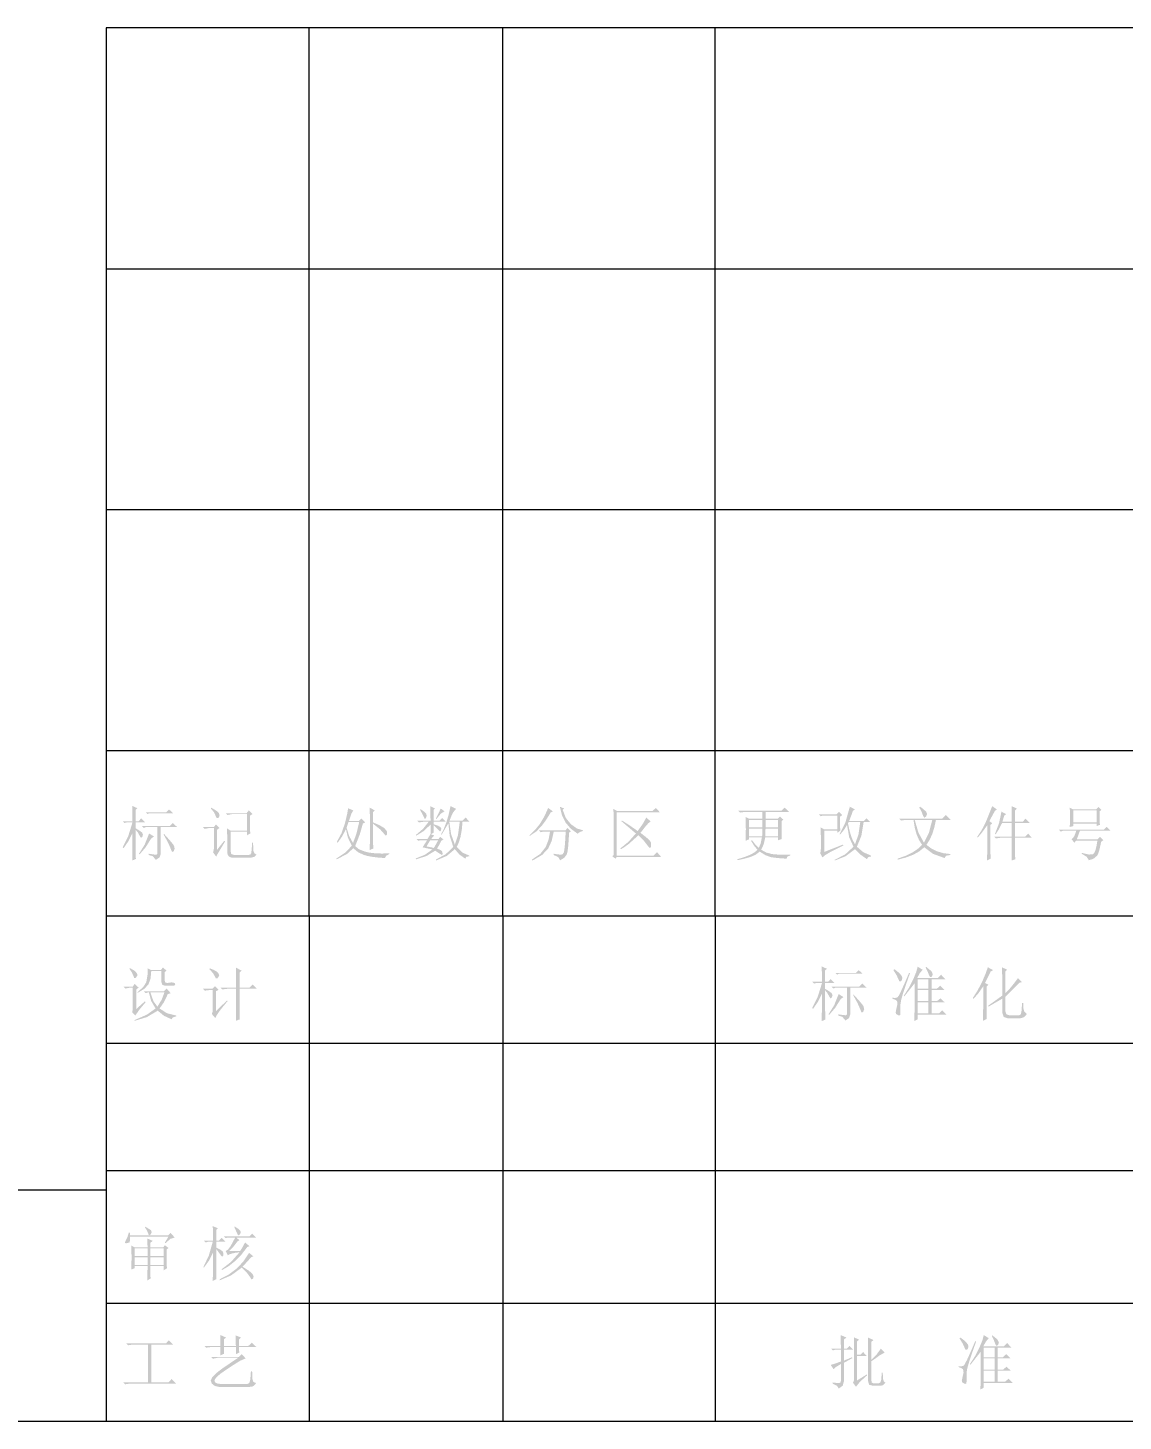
# Model space of a CAD drawing. Header units: millimetres. Extents: x 0 to 272, y 0 to 191.
# Drawn here: x 184.53 to 204.16, y 0 to 24.98 of the extents above; entities that cross this region are included whole.
import ezdxf

# ---------------------------------------------------------------- set-up
doc = ezdxf.new("R2010")
doc.units = ezdxf.units.MM

msp = doc.modelspace()

# ---------------------------------------------------------------- hatches: boundary and pattern name
h = msp.add_hatch(color=0)
h.paths.add_polyline_path([(186.970238, 10.523802), (186.959214, 10.51829), (187.03914, 10.372907), (187.085993, 10.264731), (187.111487, 10.202719), (187.141115, 10.215122), (187.15834, 10.264731), (187.146627, 10.31434), (187.126042, 10.345518), (187.089438, 10.390132), (187.037331, 10.449216)])
h.paths.add_polyline_path([(186.639509, 10.915165), (186.672582, 10.882092), (186.705655, 10.898628), (187.13009, 10.898628), (187.058432, 10.964774), (187.008823, 10.915165)])
h.paths.add_polyline_path([(186.69463, 10.171024), (186.69463, 10.148976), (186.766288, 10.126927), (186.82141, 10.060781), (186.887556, 10.104878), (186.909604, 10.171024), (186.909604, 10.650582), (187.201748, 10.650582), (187.124578, 10.72224), (187.069457, 10.667118), (186.573363, 10.667118), (186.606436, 10.634045), (186.645021, 10.650582), (186.84897, 10.650582), (186.84897, 10.176536), (186.84208, 10.159311), (186.826922, 10.154488), (186.781447, 10.158622)])
h.paths.add_polyline_path([(186.700142, 10.534826), (186.621594, 10.336389), (186.518241, 10.171024), (186.529266, 10.16), (186.636064, 10.284712), (186.738727, 10.446632), (186.788337, 10.479705)])
h.paths.add_polyline_path([(186.457608, 10.600972), (186.495504, 10.556875), (186.529266, 10.496241), (186.55407, 10.456278), (186.578875, 10.474193), (186.590588, 10.514845), (186.573363, 10.551363), (186.527888, 10.585814), (186.457608, 10.628533), (186.457608, 10.733264), (186.628484, 10.733264), (186.556826, 10.804922), (186.512729, 10.755313), (186.457608, 10.755313), (186.457608, 10.959262), (186.490681, 10.986823), (186.396974, 11.03092), (186.39973, 10.903452), (186.402486, 10.755313), (186.226097, 10.755313), (186.25917, 10.72224), (186.297755, 10.733264), (186.402486, 10.733264), (186.326694, 10.489351), (186.226097, 10.28678), (186.242634, 10.270243), (186.330828, 10.39909), (186.402486, 10.540339), (186.39973, 10.261975), (186.396974, 10.049757), (186.46312, 10.077318), (186.459933, 10.140535), (186.458297, 10.248194), (186.457694, 10.401329)])
h = msp.add_hatch(color=0)
h.paths.add_polyline_path([(188.100891, 10.204097), (188.107264, 10.157502), (188.127073, 10.12486), (188.161352, 10.105654), (188.211134, 10.099366), (188.519814, 10.099366), (188.582515, 10.114525), (188.624545, 10.154488), (188.586649, 10.179982), (188.569424, 10.226146), (188.563911, 10.369462), (188.547375, 10.369462), (188.539107, 10.244749), (188.530839, 10.182049), (188.514302, 10.157244), (188.481229, 10.148976), (188.222158, 10.148976), (188.173238, 10.166201), (188.161524, 10.220634), (188.161524, 10.567899), (188.453668, 10.567899), (188.453668, 10.501753), (188.514302, 10.534826), (188.511115, 10.576254), (188.509479, 10.643002), (188.508876, 10.735589), (188.50879, 10.854531), (188.552887, 10.882092), (188.486741, 10.948238), (188.448156, 10.898628), (188.07333, 10.898628), (188.106403, 10.865556), (188.189085, 10.882092), (188.453668, 10.882092), (188.453668, 10.584436), (188.161524, 10.584436), (188.095378, 10.628533), (188.100891, 10.485217)])
h.paths.add_polyline_path([(187.808747, 10.981311), (187.86249, 10.915854), (187.891429, 10.854531), (187.91141, 10.813879), (187.935526, 10.810434), (187.955508, 10.831794), (187.963087, 10.865556), (187.950684, 10.901385), (187.913477, 10.937214), (187.814259, 10.997847)])
h.paths.add_polyline_path([(187.847332, 10.193073), (187.902453, 10.121415), (187.925105, 10.162842), (187.959642, 10.221323), (188.005548, 10.297373), (188.062306, 10.39151), (188.045769, 10.402535), (187.91899, 10.242682), (187.91899, 10.600972), (187.963087, 10.634045), (187.896941, 10.694679), (187.863868, 10.650582), (187.665431, 10.650582), (187.698503, 10.617509), (187.781186, 10.634045), (187.863868, 10.634045), (187.863868, 10.270243)])
h = msp.add_hatch(color=0)
h.paths.add_polyline_path([(190.27312, 10.738776), (190.466045, 10.738776), (190.417125, 10.530692), (190.355802, 10.36395), (190.289656, 10.482461), (190.240047, 10.634045)])
h.paths.add_polyline_path([(190.576288, 10.733264), (190.50463, 10.804922), (190.460533, 10.760825), (190.284144, 10.760825), (190.310327, 10.843507), (190.328241, 10.893116), (190.361314, 10.948238), (190.267608, 10.986823), (190.250382, 10.88347), (190.212486, 10.72224), (190.150474, 10.541028), (190.063658, 10.380486), (190.080194, 10.369462), (190.158743, 10.478327), (190.229023, 10.611997), (190.262785, 10.463168), (190.333753, 10.31434), (190.217998, 10.193073), (190.052634, 10.08283), (190.063658, 10.071806), (190.245559, 10.165512), (190.361314, 10.270243), (190.447442, 10.197207), (190.55424, 10.148976), (190.620558, 10.130286), (190.704446, 10.115214), (190.806937, 10.103242), (190.929066, 10.093854), (190.949048, 10.135884), (191.006236, 10.165512), (191.006236, 10.176536), (190.860681, 10.175503), (190.738897, 10.180671), (190.641917, 10.192039), (190.570776, 10.209609), (190.463978, 10.250951), (190.394387, 10.308828), (190.477069, 10.51829), (190.532191, 10.711215)])
h.paths.add_polyline_path([(190.714092, 10.711215), (190.84225, 10.607862), (190.91253, 10.529314), (190.944224, 10.493485), (190.967651, 10.523802), (190.960761, 10.580991), (190.91253, 10.634045), (190.829847, 10.683655), (190.714092, 10.733264), (190.714092, 10.915165), (190.747165, 10.948238), (190.653458, 10.997847), (190.656214, 10.908275), (190.65897, 10.843507), (190.65897, 10.397023), (190.653458, 10.23717), (190.719604, 10.264731), (190.714092, 10.397023)])
h = msp.add_hatch(color=0)
h.paths.add_polyline_path([(191.740014, 10.413559), (191.88333, 10.413559), (191.80616, 10.275755), (191.673868, 10.303316)])
h.paths.add_polyline_path([(191.569137, 10.970286), (191.558113, 10.959262), (191.624259, 10.832483), (191.641484, 10.794587), (191.662844, 10.810434), (191.675935, 10.851086), (191.668356, 10.887604), (191.631149, 10.924811)])
h.paths.add_polyline_path([(191.927427, 10.981311), (191.897799, 10.915165), (191.839233, 10.79941), (191.850257, 10.793898), (191.932939, 10.893116), (191.999085, 10.931701)])
h.paths.add_polyline_path([(191.740014, 11.025408), (191.74277, 10.904141), (191.745526, 10.766337), (191.502991, 10.766337), (191.536064, 10.733264), (191.618747, 10.744288), (191.712453, 10.744288), (191.613234, 10.619576), (191.480943, 10.507266), (191.491967, 10.496241), (191.624948, 10.578924), (191.745526, 10.694679), (191.745526, 10.523802), (191.690405, 10.435608), (191.491967, 10.435608), (191.52504, 10.402535), (191.563625, 10.413559), (191.684892, 10.413559), (191.631149, 10.331566), (191.60221, 10.28678), (191.778599, 10.248194), (191.642173, 10.151732), (191.480943, 10.088342), (191.486455, 10.071806), (191.671801, 10.130372), (191.828208, 10.226146), (191.921915, 10.165512), (191.950165, 10.148976), (191.966012, 10.165512), (191.949476, 10.220634), (191.915714, 10.240615), (191.861281, 10.264731), (191.897799, 10.323298), (191.938451, 10.402535), (191.977036, 10.430095), (191.916403, 10.474193), (191.888842, 10.435608), (191.75655, 10.435608), (191.811672, 10.501753), (191.751038, 10.51829), (191.800648, 10.551363), (191.800648, 10.683655), (191.888842, 10.59546), (191.915025, 10.569966), (191.932939, 10.589948), (191.937762, 10.622332), (191.921915, 10.650582), (191.875751, 10.675386), (191.800648, 10.700191), (191.800648, 10.744288), (192.021134, 10.744288), (191.954988, 10.810434), (191.910891, 10.766337), (191.800648, 10.766337), (191.800648, 10.959262), (191.828208, 10.981311)])
h.paths.add_polyline_path([(192.081767, 10.744288), (192.269181, 10.744288), (192.237486, 10.505199), (192.180986, 10.336389), (192.11484, 10.519668)])
h.paths.add_polyline_path([(192.103816, 11.025408), (192.067815, 10.864005), (192.026646, 10.726374), (191.981343, 10.61148), (191.932939, 10.51829), (191.943964, 10.512778), (192.065231, 10.716727), (192.088658, 10.494174), (192.153425, 10.292292), (192.017, 10.162756), (191.839233, 10.066293), (191.844745, 10.049757), (192.03767, 10.133128), (192.180986, 10.253707), (192.26229, 10.157933), (192.368399, 10.08283), (192.385625, 10.115214), (192.440057, 10.126927), (192.440057, 10.137951), (192.320857, 10.190317), (192.214059, 10.292292), (192.252127, 10.372993), (192.282961, 10.474882), (192.305526, 10.598475), (192.31879, 10.744288), (192.445569, 10.744288), (192.373911, 10.821458), (192.31879, 10.766337), (192.08728, 10.766337), (192.119663, 10.850397), (192.147913, 10.909653), (192.203035, 10.975799)])
h = msp.add_hatch(color=0)
h.paths.add_polyline_path([(193.854696, 10.992335), (193.784416, 10.836617), (193.705868, 10.705703), (193.616296, 10.59546), (193.518455, 10.501753), (193.523967, 10.490729), (193.643856, 10.573411), (193.738941, 10.67263), (193.820934, 10.782873), (193.898793, 10.909653), (193.937378, 10.931701)])
h.paths.add_polyline_path([(194.141328, 10.981311), (194.064158, 11.014384), (194.102054, 10.858665), (194.168889, 10.727752), (194.259839, 10.620265), (194.383863, 10.529314), (194.422448, 10.562387), (194.477569, 10.578924), (194.477569, 10.589948), (194.365948, 10.626466), (194.262595, 10.700191), (194.171645, 10.811123), (194.113767, 10.959262)])
h.paths.add_polyline_path([(193.689332, 10.589948), (193.722405, 10.556875), (193.76099, 10.567899), (193.887769, 10.567899), (193.861586, 10.425961), (193.810599, 10.292292), (193.715514, 10.171024), (193.562552, 10.066293), (193.573576, 10.049757), (193.747209, 10.151043), (193.854696, 10.264731), (193.916708, 10.399779), (193.953915, 10.567899), (194.168889, 10.567899), (194.160621, 10.424153), (194.152352, 10.315029), (194.144084, 10.240012), (194.135816, 10.198585), (194.115145, 10.164134), (194.086207, 10.154488), (194.036597, 10.158622), (193.953915, 10.171024), (193.953915, 10.148976), (194.032463, 10.112458), (194.06967, 10.055269), (194.13995, 10.09661), (194.185425, 10.154488), (194.200067, 10.204097), (194.211608, 10.28678), (194.221082, 10.402535), (194.229523, 10.551363), (194.262595, 10.573411), (194.201962, 10.634045), (194.163377, 10.589948)])
h = msp.add_hatch(color=0)
h.paths.add_polyline_path([(195.178274, 10.766337), (195.16725, 10.755313), (195.426321, 10.534826), (195.29403, 10.385998), (195.145201, 10.264731), (195.161738, 10.253707), (195.222372, 10.292292), (195.299542, 10.347413), (195.470418, 10.501753), (195.575149, 10.397023), (195.652319, 10.297804), (195.678502, 10.27231), (195.696417, 10.292292), (195.696417, 10.374974), (195.677985, 10.403999), (195.639917, 10.441809), (195.583245, 10.48892), (195.509003, 10.545851), (195.608222, 10.67263), (195.653697, 10.721551), (195.690905, 10.7498), (195.613734, 10.821458), (195.553101, 10.711215), (195.459394, 10.578924), (195.306432, 10.685033)])
h.paths.add_polyline_path([(195.09008, 10.937214), (195.023934, 10.975799), (195.02669, 10.885537), (195.029446, 10.832483), (195.029446, 10.148976), (195.001885, 10.126927), (195.062519, 10.08283), (195.084568, 10.115903), (195.878318, 10.115903), (195.80666, 10.198585), (195.746026, 10.137951), (195.084568, 10.137951), (195.084568, 10.915165), (195.856269, 10.915165), (195.784611, 10.992335), (195.723977, 10.937214)])
h = msp.add_hatch(color=0)
h.paths.add_polyline_path([(197.392616, 10.402535), (197.45325, 10.430095), (197.45325, 10.463168), (197.68476, 10.463168), (197.662712, 10.352925), (197.629639, 10.275755), (197.573139, 10.330188), (197.508372, 10.413559), (197.491835, 10.402535), (197.553847, 10.304005), (197.60759, 10.242682), (197.554536, 10.196518), (197.480811, 10.154488), (197.376769, 10.113147), (197.243788, 10.071806), (197.2493, 10.055269), (197.37608, 10.083519), (197.486323, 10.115903), (197.574517, 10.154488), (197.646175, 10.209609), (197.745394, 10.147598), (197.844613, 10.110391), (197.964502, 10.094543), (198.125733, 10.08283), (198.142958, 10.119348), (198.197391, 10.143464), (198.197391, 10.154488), (198.003087, 10.153799), (197.866661, 10.165512), (197.761931, 10.193762), (197.673736, 10.242682), (197.717833, 10.340523), (197.745394, 10.463168), (197.976905, 10.463168), (197.976905, 10.413559), (198.04305, 10.435608), (198.039864, 10.486337), (198.038227, 10.556186), (198.037624, 10.645672), (198.037538, 10.755313), (198.070611, 10.782873), (198.009977, 10.837995), (197.971392, 10.79941), (197.750906, 10.79941), (197.750906, 10.920677), (198.175342, 10.920677), (198.09266, 10.997847), (198.037538, 10.942726), (197.260325, 10.942726), (197.293398, 10.909653), (197.37608, 10.920677), (197.695785, 10.920677), (197.695785, 10.79941), (197.458762, 10.79941), (197.392616, 10.832483), (197.398128, 10.611997)])
h.paths.add_polyline_path([(197.45325, 10.777361), (197.695785, 10.777361), (197.695785, 10.645069), (197.45325, 10.645069)])
h.paths.add_polyline_path([(197.750906, 10.777361), (197.976905, 10.777361), (197.976905, 10.645069), (197.750906, 10.645069)])
h.paths.add_polyline_path([(197.45325, 10.623021), (197.695785, 10.623021), (197.693029, 10.562387), (197.690273, 10.485217), (197.45325, 10.485217)])
h.paths.add_polyline_path([(197.750906, 10.623021), (197.976905, 10.623021), (197.976905, 10.485217), (197.745394, 10.485217)])
h = msp.add_hatch(color=0)
h.paths.add_polyline_path([(199.085509, 10.832483), (199.124094, 10.865556), (199.068972, 10.920677), (199.019363, 10.87658), (198.70517, 10.87658), (198.738243, 10.843507), (198.776828, 10.854531), (199.035899, 10.854531), (199.035899, 10.606484), (198.804389, 10.606484), (198.738243, 10.645069), (198.743755, 10.457656), (198.743755, 10.264731), (198.732731, 10.176536), (198.771316, 10.104878), (198.813605, 10.142344), (198.890516, 10.189628), (199.001534, 10.248281), (199.146142, 10.319852), (199.14063, 10.336389), (198.804389, 10.204097), (198.804389, 10.584436), (199.035899, 10.584436), (199.035899, 10.545851), (199.091021, 10.584436), (199.086198, 10.67952)])
h.paths.add_polyline_path([(199.239849, 10.738776), (199.449311, 10.738776), (199.416927, 10.515534), (199.355604, 10.341901), (199.317191, 10.408219), (199.283946, 10.492107), (199.254835, 10.594599), (199.228825, 10.716727)])
h.paths.add_polyline_path([(199.212288, 10.689167), (199.249495, 10.468681), (199.328043, 10.297804), (199.177837, 10.158622), (198.98629, 10.060781), (198.991802, 10.049757), (199.186105, 10.126927), (199.355604, 10.253707), (199.45, 10.157244), (199.565066, 10.077318), (199.599517, 10.113836), (199.642236, 10.121415), (199.642236, 10.137951), (199.503054, 10.199274), (199.388677, 10.297804), (199.467914, 10.489351), (199.509944, 10.738776), (199.6257, 10.738776), (199.559554, 10.804922), (199.515457, 10.760825), (199.250873, 10.760825), (199.292214, 10.868312), (199.317019, 10.942726), (199.355604, 10.964774), (199.261898, 11.014384), (199.183349, 10.733953), (199.079997, 10.523802), (199.091021, 10.51829), (199.16199, 10.605795)])
h = msp.add_hatch(color=0)
h.paths.add_polyline_path([(200.524842, 11.014384), (200.508306, 10.997847), (200.549647, 10.922055), (200.574451, 10.854531), (200.595811, 10.817324), (200.629573, 10.837995), (200.646109, 10.884159), (200.629573, 10.926189), (200.585476, 10.966152)])
h.paths.add_polyline_path([(200.144503, 10.79941), (200.177576, 10.766337), (200.260259, 10.777361), (200.403575, 10.777361), (200.42614, 10.637835), (200.460074, 10.516912), (200.504344, 10.414593), (200.557915, 10.330877), (200.47506, 10.254137), (200.374636, 10.18825), (200.255608, 10.131664), (200.116943, 10.08283), (200.122455, 10.066293), (200.267063, 10.103845), (200.394617, 10.151732), (200.504602, 10.212021), (200.5965, 10.28678), (200.753596, 10.169646), (200.960302, 10.093854), (200.987863, 10.135884), (201.065033, 10.148976), (201.065033, 10.165512), (200.938942, 10.182049), (200.825254, 10.215122), (200.723969, 10.264731), (200.635085, 10.330877), (200.68969, 10.414593), (200.73706, 10.516912), (200.776162, 10.637835), (200.805962, 10.777361), (201.070545, 10.777361), (200.982351, 10.865556), (200.916205, 10.79941)])
h.paths.add_polyline_path([(200.425623, 10.777361), (200.739816, 10.777361), (200.681938, 10.552741), (200.590988, 10.369462), (200.491769, 10.550674)])
h = msp.add_hatch(color=0)
h.paths.add_polyline_path([(202.162613, 10.744288), (201.997248, 10.744288), (202.030321, 10.854531), (202.063394, 10.882092), (201.980712, 10.926189), (201.956596, 10.811123), (201.936615, 10.716727), (201.864957, 10.529314), (201.875981, 10.51829), (201.933859, 10.609929), (201.991736, 10.72224), (202.162613, 10.72224), (202.162613, 10.479705), (201.84842, 10.479705), (201.881493, 10.446632), (201.964175, 10.457656), (202.162613, 10.457656), (202.162613, 10.049757), (202.228759, 10.071806), (202.225572, 10.120468), (202.223936, 10.200652), (202.223333, 10.312876), (202.223247, 10.457656), (202.526415, 10.457656), (202.460269, 10.529314), (202.405148, 10.479705), (202.223247, 10.479705), (202.223247, 10.72224), (202.48783, 10.72224), (202.41066, 10.79941), (202.36105, 10.744288), (202.223247, 10.744288), (202.223247, 10.948238), (202.256319, 10.981311), (202.162613, 11.025408)])
h.paths.add_polyline_path([(201.721641, 10.049757), (201.787786, 10.08283), (201.782963, 10.179293), (201.782274, 10.259219), (201.782274, 10.689167), (201.815347, 10.716727), (201.765738, 10.755313), (201.798811, 10.822147), (201.864957, 10.942726), (201.89803, 10.964774), (201.815347, 11.025408), (201.716128, 10.777361), (201.667208, 10.671252), (201.622422, 10.589948), (201.579703, 10.523802), (201.545252, 10.474193), (201.556276, 10.463168), (201.627245, 10.54654), (201.727153, 10.683655), (201.727153, 10.248194), (201.724397, 10.163445)])
h = msp.add_hatch(color=0)
h.paths.add_polyline_path([(203.73975, 10.931701), (203.772823, 10.959262), (203.717701, 11.008872), (203.679116, 10.964774), (203.271217, 10.964774), (203.205071, 10.997847), (203.210583, 10.821458), (203.205071, 10.650582), (203.271217, 10.667118), (203.271217, 10.711215), (203.684628, 10.711215), (203.684628, 10.667118), (203.745262, 10.689167), (203.740439, 10.775294)])
h.paths.add_polyline_path([(203.271217, 10.948238), (203.684628, 10.948238), (203.684628, 10.733264), (203.271217, 10.733264)])
h.paths.add_polyline_path([(203.767311, 10.385998), (203.805896, 10.413559), (203.745262, 10.474193), (203.701165, 10.430095), (203.331851, 10.430095), (203.386972, 10.584436), (203.938188, 10.584436), (203.86653, 10.656094), (203.811408, 10.600972), (203.012146, 10.600972), (203.045219, 10.567899), (203.083804, 10.584436), (203.320826, 10.584436), (203.301534, 10.523802), (203.282241, 10.479705), (203.238144, 10.430095), (203.287753, 10.369462), (203.320826, 10.408047), (203.701165, 10.408047), (203.683595, 10.305728), (203.663958, 10.23028), (203.642254, 10.181704), (203.618483, 10.16), (203.544069, 10.157244), (203.420045, 10.187561), (203.420045, 10.171024), (203.50824, 10.117281), (203.546825, 10.055269), (203.601946, 10.071806), (203.640531, 10.088342), (203.695653, 10.137951), (203.712275, 10.165857), (203.729415, 10.2165), (203.747588, 10.28988)])
h = msp.add_hatch(color=0)
h.paths.add_polyline_path([(186.347365, 8.108156), (186.393529, 8.038565), (186.419023, 7.981377), (186.432114, 7.945548), (186.457608, 7.942792), (186.490681, 7.986889), (186.485168, 8.019962), (186.46312, 8.053035), (186.42109, 8.086108), (186.358389, 8.119181)])
h.paths.add_polyline_path([(186.468632, 7.386064), (186.468632, 7.738842), (186.512729, 7.771915), (186.441071, 7.838061), (186.407998, 7.788451), (186.242634, 7.788451), (186.275707, 7.755378), (186.358389, 7.771915), (186.407998, 7.771915), (186.407998, 7.386064), (186.396974, 7.325431), (186.452095, 7.270309), (186.529266, 7.380552), (186.639509, 7.512844), (186.622972, 7.523868)])
h.paths.add_polyline_path([(186.722191, 7.689233), (186.97575, 7.689233), (186.92683, 7.55763), (186.84897, 7.430161), (186.777313, 7.528691)])
h.paths.add_polyline_path([(186.606436, 7.705769), (186.639509, 7.672696), (186.69463, 7.689233), (186.73666, 7.532825), (186.815898, 7.397089), (186.662935, 7.288224), (186.435559, 7.187627), (186.441071, 7.176602), (186.660179, 7.242748), (186.854483, 7.358503), (186.966104, 7.266864), (187.10253, 7.204163), (187.125956, 7.237925), (187.190724, 7.259285), (187.190724, 7.270309), (187.022603, 7.310961), (186.887556, 7.397089), (186.966104, 7.510088), (187.036384, 7.65616), (187.085993, 7.672696), (187.014335, 7.755378), (186.964726, 7.705769)])
h.paths.add_polyline_path([(186.981262, 7.893182), (186.981262, 8.053035), (187.014335, 8.075083), (186.948189, 8.130205), (186.909604, 8.086108), (186.733215, 8.086108), (186.672582, 8.119181), (186.672582, 8.003425), (186.650533, 7.871134), (186.597479, 7.784317), (186.490681, 7.689233), (186.496193, 7.678208), (186.61746, 7.751244), (186.689118, 7.832549), (186.726325, 7.932456), (186.738727, 8.069571), (186.920628, 8.069571), (186.920628, 7.871134), (186.937165, 7.821524), (186.986774, 7.804988), (187.05292, 7.804988), (187.128712, 7.804299), (187.163163, 7.816012), (187.168675, 7.835305), (187.157651, 7.854597), (187.10253, 7.865622), (187.025359, 7.854597), (186.990908, 7.863554)])
h = msp.add_hatch(color=0)
h.paths.add_polyline_path([(187.781186, 8.102644), (187.847332, 8.02823), (187.880405, 7.970352), (187.898319, 7.93728), (187.924502, 7.93728), (187.957575, 7.986889), (187.945861, 8.022718), (187.913477, 8.058547), (187.858356, 8.088864), (187.786698, 8.119181)])
h.paths.add_polyline_path([(187.896941, 7.347479), (187.896941, 7.705769), (187.94655, 7.73333), (187.880405, 7.799476), (187.830795, 7.749866), (187.665431, 7.749866), (187.698503, 7.716793), (187.781186, 7.727818), (187.841819, 7.727818), (187.841819, 7.37504), (187.841819, 7.347479), (187.825283, 7.29787), (187.885917, 7.226212), (187.915544, 7.281333), (187.941038, 7.319918), (187.957575, 7.344895), (187.990648, 7.387442), (188.040257, 7.448593), (188.106403, 7.52938), (188.095378, 7.540405)])
h.paths.add_polyline_path([(188.260743, 7.771915), (187.979623, 7.771915), (188.012696, 7.738842), (188.095378, 7.749866), (188.260743, 7.749866), (188.260743, 7.380552), (188.257987, 7.297181), (188.255231, 7.176602), (188.326889, 7.204163), (188.321377, 7.358503), (188.321377, 7.749866), (188.635569, 7.749866), (188.558399, 7.827036), (188.503278, 7.771915), (188.321377, 7.771915), (188.321377, 8.04201), (188.359962, 8.075083), (188.255231, 8.130205), (188.256092, 8.076547), (188.257987, 7.998602), (188.259882, 7.896886)])
h = msp.add_hatch(color=0)
h.paths.add_polyline_path([(199.331571, 7.645135), (199.320547, 7.639623), (199.400473, 7.49424), (199.447326, 7.386064), (199.47282, 7.324053), (199.502448, 7.336455), (199.519673, 7.386064), (199.50796, 7.435674), (199.487376, 7.466852), (199.450771, 7.511466), (199.398664, 7.570549)])
h.paths.add_polyline_path([(199.000842, 8.036498), (199.033915, 8.003425), (199.066988, 8.019962), (199.491424, 8.019962), (199.419766, 8.086108), (199.370156, 8.036498)])
h.paths.add_polyline_path([(199.055964, 7.292358), (199.055964, 7.270309), (199.127622, 7.24826), (199.182743, 7.182115), (199.248889, 7.226212), (199.270938, 7.292358), (199.270938, 7.771915), (199.563082, 7.771915), (199.485911, 7.843573), (199.43079, 7.788451), (198.934696, 7.788451), (198.967769, 7.755378), (199.006354, 7.771915), (199.210304, 7.771915), (199.210304, 7.29787), (199.203414, 7.280644), (199.188255, 7.275821), (199.14278, 7.279955)])
h.paths.add_polyline_path([(199.061476, 7.65616), (198.982928, 7.457722), (198.879575, 7.292358), (198.890599, 7.281333), (198.997397, 7.406046), (199.100061, 7.567965), (199.14967, 7.601038)])
h.paths.add_polyline_path([(198.818941, 7.722306), (198.856837, 7.678208), (198.890599, 7.617575), (198.915404, 7.577612), (198.940208, 7.595526), (198.951922, 7.636178), (198.934696, 7.672696), (198.889221, 7.707147), (198.818941, 7.749866), (198.818941, 7.854597), (198.989818, 7.854597), (198.91816, 7.926255), (198.874063, 7.876646), (198.818941, 7.876646), (198.818941, 8.080595), (198.852014, 8.108156), (198.758307, 8.152253), (198.761063, 8.024785), (198.763819, 7.876646), (198.587431, 7.876646), (198.620503, 7.843573), (198.659089, 7.854597), (198.763819, 7.854597), (198.688027, 7.610684), (198.587431, 7.408113), (198.603967, 7.391576), (198.692161, 7.520423), (198.763819, 7.661672), (198.761063, 7.383308), (198.758307, 7.17109), (198.824453, 7.198651), (198.821266, 7.261869), (198.81963, 7.369528), (198.819027, 7.522662)])
h = msp.add_hatch(color=0)
h.paths.add_polyline_path([(200.418127, 7.17109), (200.47876, 7.204163), (200.47876, 7.286845), (200.996903, 7.286845), (200.919733, 7.364016), (200.859099, 7.308894), (200.726807, 7.308894), (200.726807, 7.507332), (200.96383, 7.507332), (200.88666, 7.57899), (200.826026, 7.52938), (200.726807, 7.52938), (200.726807, 7.727818), (200.958318, 7.727818), (200.881148, 7.804988), (200.820514, 7.749866), (200.726807, 7.749866), (200.726807, 7.920743), (200.974854, 7.920743), (200.897684, 8.003425), (200.83705, 7.942792), (200.467736, 7.942792), (200.517345, 8.030986), (200.566955, 8.09162), (200.47876, 8.146741), (200.452578, 8.050968), (200.40159, 7.926255), (200.326487, 7.777427), (200.230714, 7.628599), (200.241738, 7.617575), (200.423639, 7.849085), (200.423639, 7.380552), (200.420883, 7.306827)])
h.paths.add_polyline_path([(200.671686, 7.920743), (200.671686, 7.749866), (200.47876, 7.749866), (200.47876, 7.920743)])
h.paths.add_polyline_path([(200.47876, 7.727818), (200.671686, 7.727818), (200.671686, 7.52938), (200.47876, 7.52938)])
h.paths.add_polyline_path([(200.47876, 7.507332), (200.671686, 7.507332), (200.671686, 7.308894), (200.47876, 7.308894)])
h.paths.add_polyline_path([(200.622076, 8.130205), (200.660661, 8.050968), (200.68271, 7.992401), (200.699936, 7.959328), (200.721295, 7.959328), (200.737143, 7.976554), (200.748856, 8.01445), (200.724051, 8.067504), (200.633101, 8.141229)])
h.paths.add_polyline_path([(200.059837, 8.102644), (200.0433, 8.086108), (200.101867, 7.991712), (200.131495, 7.926255), (200.149409, 7.885603), (200.175592, 7.882158), (200.195574, 7.906963), (200.203153, 7.948304), (200.194712, 7.976295), (200.168702, 8.011005), (200.124088, 8.052949)])
h.paths.add_polyline_path([(200.026764, 7.590014), (200.026764, 7.573477), (200.077751, 7.554185), (200.103934, 7.534892), (200.11358, 7.510777), (200.114958, 7.474259), (200.09291, 7.37504), (200.084641, 7.32612), (200.09291, 7.29787), (200.142519, 7.270309), (200.164568, 7.278577), (200.17008, 7.319918), (200.17008, 7.386753), (200.17008, 7.474259), (200.181276, 7.545744), (200.214177, 7.661672), (200.267748, 7.823075), (200.340957, 8.030986), (200.32442, 8.036498), (200.243633, 7.848224), (200.182482, 7.712659), (200.139935, 7.628771), (200.114958, 7.595526), (200.074995, 7.586569)])
h = msp.add_hatch(color=0)
h.paths.add_polyline_path([(201.647998, 7.176602), (201.714144, 7.209675), (201.714144, 7.281333), (201.714144, 7.336455), (201.714144, 7.788451), (201.747217, 7.821524), (201.686583, 7.854597), (201.732059, 7.946237), (201.785802, 8.058547), (201.829899, 8.086108), (201.736193, 8.135717), (201.698986, 8.029608), (201.636974, 7.882158), (201.553603, 7.720928), (201.466097, 7.584502), (201.482634, 7.573477), (201.566005, 7.669251), (201.65351, 7.793964), (201.65351, 7.430161)])
h.paths.add_polyline_path([(201.995264, 7.628599), (201.741705, 7.446698), (201.747217, 7.430161), (201.995264, 7.573477), (201.995264, 7.319918), (202.020069, 7.245504), (202.094483, 7.2207), (202.314969, 7.2207), (202.385938, 7.240681), (202.436236, 7.29787), (202.386627, 7.347479), (202.374224, 7.401223), (202.37009, 7.496307), (202.348042, 7.496307), (202.344597, 7.397089), (202.337017, 7.330943), (202.323926, 7.288913), (202.298432, 7.275821), (202.122043, 7.275821), (202.067611, 7.293047), (202.050385, 7.347479), (202.050385, 7.60655), (202.303944, 7.860109), (202.348042, 7.871134), (202.276384, 7.942792), (202.235043, 7.884914), (202.177165, 7.8105), (202.111708, 7.73333), (202.050385, 7.672696), (202.050385, 8.058547), (202.083458, 8.09162), (201.989752, 8.135717), (201.995264, 7.926255)])
h = msp.add_hatch(color=0)
h.paths.add_polyline_path([(186.441071, 3.098712), (186.672582, 3.098712), (186.672582, 2.960908), (186.441071, 2.960908)])
h.paths.add_polyline_path([(186.722191, 3.098712), (186.959214, 3.098712), (186.959214, 2.960908), (186.722191, 2.960908)])
h.paths.add_polyline_path([(186.441071, 2.938859), (186.672582, 2.938859), (186.672582, 2.801056), (186.441071, 2.801056)])
h.paths.add_polyline_path([(186.722191, 2.938859), (186.959214, 2.938859), (186.959214, 2.801056), (186.722191, 2.801056)])
h.paths.add_polyline_path([(186.672582, 3.115248), (186.441071, 3.115248), (186.380438, 3.148321), (186.38595, 2.933347), (186.380438, 2.718373), (186.441071, 2.740422), (186.441071, 2.779007), (186.672582, 2.779007), (186.669826, 2.624667), (186.667069, 2.519936), (186.727703, 2.558521), (186.724516, 2.589871), (186.72288, 2.635691), (186.722277, 2.698047), (186.722191, 2.779007), (186.959214, 2.779007), (186.959214, 2.701837), (187.019847, 2.740422), (187.016661, 2.785983), (187.015024, 2.856866), (187.014421, 2.953587), (187.014335, 3.076663), (187.047408, 3.104224), (186.981262, 3.153833), (186.953701, 3.115248), (186.722191, 3.115248), (186.722191, 3.197931), (186.766288, 3.231003), (186.667069, 3.275101)])
h.paths.add_polyline_path([(186.622972, 3.47905), (186.661557, 3.417039), (186.683606, 3.363295), (186.699453, 3.330222), (186.727703, 3.346759), (186.746996, 3.387411), (186.733215, 3.423929), (186.633997, 3.484562)])
h.paths.add_polyline_path([(186.981262, 3.197931), (186.997799, 3.192418), (187.079792, 3.266832), (187.157651, 3.291637), (187.085993, 3.374319), (187.041896, 3.330222), (186.358389, 3.330222), (186.358389, 3.379832), (186.33634, 3.379832), (186.310847, 3.295771), (186.281219, 3.236516), (186.265371, 3.199309), (186.286731, 3.186906), (186.347365, 3.203443), (186.359078, 3.241339), (186.358389, 3.308174), (187.047408, 3.308174)])
h = msp.add_hatch(color=0)
h.paths.add_polyline_path([(188.22767, 3.47905), (188.27728, 3.368807), (188.295194, 3.328155), (188.321377, 3.341247), (188.342047, 3.374319), (188.337913, 3.407392), (188.302084, 3.444599), (188.233182, 3.490075)])
h.paths.add_polyline_path([(188.133964, 3.049102), (188.209067, 3.124895), (188.288304, 3.225491), (188.321377, 3.242028), (188.260743, 3.291637), (188.619033, 3.291637), (188.547375, 3.363295), (188.497766, 3.313686), (188.040257, 3.313686), (188.07333, 3.280613), (188.111915, 3.291637), (188.244207, 3.291637), (188.161524, 3.137297), (188.113293, 3.074596), (188.07333, 3.049102), (188.111915, 2.971932), (188.136892, 2.988296), (188.179439, 3.003627), (188.240589, 3.016891), (188.321377, 3.027054), (188.167725, 2.852732), (188.001672, 2.723885), (188.007184, 2.707349), (188.128968, 2.779696), (188.245585, 2.872714), (188.356, 2.986402), (188.459181, 3.12076), (188.497766, 3.137297), (188.420595, 3.203443), (188.376498, 3.12076), (188.332401, 3.049102)])
h.paths.add_polyline_path([(188.492253, 3.01603), (188.390968, 2.862895), (188.269011, 2.733532), (188.126384, 2.626906), (187.963087, 2.541984), (187.968599, 2.525448), (188.172549, 2.613642), (188.359962, 2.751446), (188.446089, 2.669453), (188.503278, 2.591594), (188.535662, 2.541295), (188.563911, 2.553009), (188.572869, 2.599173), (188.552887, 2.641203), (188.491564, 2.694258), (188.376498, 2.767983), (188.530839, 2.938859), (188.569424, 2.955396)])
h.paths.add_polyline_path([(187.902453, 2.751446), (187.902453, 3.087688), (187.979623, 2.982957), (188.008562, 2.94575), (188.029233, 2.96642), (188.034056, 3.009139), (188.018208, 3.04359), (187.972733, 3.076663), (187.902453, 3.109736), (187.902453, 3.214467), (188.07333, 3.214467), (188.001672, 3.286125), (187.952063, 3.236516), (187.902453, 3.236516), (187.902453, 3.423929), (187.935526, 3.457002), (187.841819, 3.495587), (187.847332, 3.236516), (187.681967, 3.236516), (187.71504, 3.203443), (187.748113, 3.214467), (187.841819, 3.214467), (187.771539, 2.970554), (187.676455, 2.767983), (187.681967, 2.751446), (187.772918, 2.876159), (187.847332, 3.021542), (187.841819, 2.514424), (187.907965, 2.547497), (187.903142, 2.672209)])
h = msp.add_hatch(color=0)
h.paths.add_polyline_path([(188.310352, 1.327767), (188.624545, 1.327767), (188.541863, 1.404938), (188.481229, 1.349816), (188.310352, 1.349816), (188.310352, 1.465571), (188.348938, 1.498644), (188.249719, 1.537229), (188.252475, 1.455925), (188.255231, 1.349816), (188.040257, 1.349816), (188.040257, 1.465571), (188.078842, 1.498644), (187.979623, 1.542741), (187.979623, 1.462815), (187.979623, 1.349816), (187.687479, 1.349816), (187.720552, 1.316743), (187.803234, 1.327767), (187.979623, 1.327767), (187.979623, 1.178939), (188.040257, 1.2065), (188.040257, 1.327767), (188.255231, 1.327767), (188.255231, 1.200988), (188.315865, 1.228549)])
h.paths.add_polyline_path([(187.808747, 1.151378), (187.841819, 1.118306), (187.924502, 1.134842), (188.293816, 1.134842), (188.018208, 0.947429), (187.901764, 0.859234), (187.830795, 0.787576), (187.805301, 0.725565), (187.825283, 0.671821), (187.877648, 0.631169), (187.963087, 0.611188), (188.486741, 0.611188), (188.558399, 0.622212), (188.588716, 0.64426), (188.619033, 0.682845), (188.569424, 0.702138), (188.552887, 0.754503), (188.547375, 0.892307), (188.525326, 0.892307), (188.514302, 0.743479), (188.497077, 0.684224), (188.459181, 0.666309), (187.985135, 0.666309), (187.927258, 0.673888), (187.885917, 0.69387), (187.870758, 0.726943), (187.896941, 0.776552), (187.975489, 0.846832), (188.111915, 0.941917), (188.251786, 1.032178), (188.337913, 1.085233), (188.43162, 1.123818), (188.359962, 1.200988), (188.310352, 1.151378)])
h = msp.add_hatch(color=0)
h.paths.add_polyline_path([(199.31746, 0.688358), (199.372582, 0.6167), (199.446996, 0.708339), (199.571019, 0.820649), (199.565507, 0.837186), (199.389118, 0.726943), (199.389118, 1.167915), (199.565507, 1.167915), (199.499361, 1.239573), (199.449752, 1.189964), (199.389118, 1.189964), (199.389118, 1.426986), (199.427703, 1.460059), (199.333997, 1.504156), (199.339509, 1.33328), (199.339509, 0.77104), (199.332618, 0.717296)])
h.paths.add_polyline_path([(199.587556, 0.721431), (199.609604, 0.650462), (199.681262, 0.633236), (199.808042, 0.633236), (199.861096, 0.646327), (199.901748, 0.688358), (199.873498, 0.709028), (199.857651, 0.754503), (199.852139, 0.870259), (199.835602, 0.870259), (199.824578, 0.737967), (199.808731, 0.691114), (199.780481, 0.677333), (199.686774, 0.677333), (199.657146, 0.689736), (199.648189, 0.726943), (199.648189, 1.074208), (199.735006, 1.132775), (199.797017, 1.178939), (199.885212, 1.228549), (199.819066, 1.300207), (199.743963, 1.196854), (199.648189, 1.101769), (199.648189, 1.421474), (199.686774, 1.454547), (199.587556, 1.498644), (199.587556, 1.349816)])
h.paths.add_polyline_path([(198.920585, 1.008062), (198.970194, 0.930892), (199.011536, 0.969477), (199.102486, 1.024599), (199.102486, 0.726943), (199.094218, 0.694559), (199.069413, 0.682845), (199.023938, 0.684224), (198.953658, 0.69387), (198.953658, 0.671821), (199.031517, 0.633925), (199.063901, 0.583627), (199.135559, 0.635992), (199.157608, 0.721431), (199.157608, 1.046648), (199.306436, 1.12933), (199.300924, 1.145866), (199.157608, 1.085233), (199.157608, 1.28367), (199.31746, 1.28367), (199.256826, 1.349816), (199.212729, 1.300207), (199.157608, 1.300207), (199.157608, 1.465571), (199.201705, 1.498644), (199.096974, 1.542741), (199.102486, 1.300207), (198.926097, 1.300207), (198.95917, 1.267134), (199.00878, 1.28367), (199.102486, 1.28367), (199.102486, 1.068696), (198.986731, 1.028044)])
h = msp.add_hatch(color=0)
h.paths.add_polyline_path([(201.60346, 0.56709), (201.664094, 0.600163), (201.664094, 0.682845), (202.182236, 0.682845), (202.105066, 0.760016), (202.044432, 0.704894), (201.912141, 0.704894), (201.912141, 0.903332), (202.149163, 0.903332), (202.071993, 0.97499), (202.011359, 0.92538), (201.912141, 0.92538), (201.912141, 1.123818), (202.143651, 1.123818), (202.066481, 1.200988), (202.005847, 1.145866), (201.912141, 1.145866), (201.912141, 1.316743), (202.160188, 1.316743), (202.083017, 1.399425), (202.022384, 1.338792), (201.653069, 1.338792), (201.702679, 1.426986), (201.752288, 1.48762), (201.664094, 1.542741), (201.637911, 1.446968), (201.586924, 1.322255), (201.511821, 1.173427), (201.416047, 1.024599), (201.427071, 1.013575), (201.608972, 1.245085), (201.608972, 0.776552), (201.606216, 0.702827)])
h.paths.add_polyline_path([(201.857019, 1.316743), (201.857019, 1.145866), (201.664094, 1.145866), (201.664094, 1.316743)])
h.paths.add_polyline_path([(201.664094, 1.123818), (201.857019, 1.123818), (201.857019, 0.92538), (201.664094, 0.92538)])
h.paths.add_polyline_path([(201.664094, 0.903332), (201.857019, 0.903332), (201.857019, 0.704894), (201.664094, 0.704894)])
h.paths.add_polyline_path([(201.80741, 1.526205), (201.845995, 1.446968), (201.868043, 1.388401), (201.885269, 1.355328), (201.906628, 1.355328), (201.922476, 1.372554), (201.934189, 1.41045), (201.909385, 1.463504), (201.818434, 1.537229)])
h.paths.add_polyline_path([(201.24517, 1.498644), (201.228634, 1.482108), (201.2872, 1.387712), (201.316828, 1.322255), (201.334743, 1.281603), (201.360925, 1.278158), (201.380907, 1.302963), (201.388486, 1.344304), (201.380046, 1.372295), (201.354035, 1.407005), (201.309421, 1.448949)])
h.paths.add_polyline_path([(201.212097, 0.986014), (201.212097, 0.969477), (201.263085, 0.950185), (201.289267, 0.930892), (201.298914, 0.906777), (201.300292, 0.870259), (201.278243, 0.77104), (201.269975, 0.72212), (201.278243, 0.69387), (201.327852, 0.666309), (201.349901, 0.674577), (201.355413, 0.715918), (201.355413, 0.782753), (201.355413, 0.870259), (201.36661, 0.941744), (201.39951, 1.057672), (201.453082, 1.219075), (201.52629, 1.426986), (201.509753, 1.432498), (201.428966, 1.244224), (201.367816, 1.108659), (201.325269, 1.024771), (201.300292, 0.991526), (201.260329, 0.982569)])
h = msp.add_hatch(color=0)
h.dxf.hatch_style = 2
h.paths.add_polyline_path([(186.292243, 1.393913), (186.325316, 1.36084), (186.407998, 1.371865), (186.678094, 1.371865), (186.678094, 0.69387), (186.237122, 0.69387), (186.270194, 0.660797), (186.352877, 0.671821), (187.185212, 0.671821), (187.10253, 0.754503), (187.047408, 0.69387), (186.738727, 0.69387), (186.738727, 1.371865), (187.13009, 1.371865), (187.05292, 1.449035), (187.003311, 1.393913)])

# ---------------------------------------------------------------- linework, layer by layer
at = {"color": 0, "lineweight": 0}
for points in [[(185.928, 24.976667), (185.928, 0)], [(272.372667, 24.976667), (185.928, 24.976667)], [(189.568667, 9.059333), (189.568667, 24.976667)], [(193.04, 9.059333), (193.04, 24.976667)], [(196.85, 9.059333), (196.85, 24.976667)], [(185.928, 20.658667), (213.614, 20.658667)], [(185.928, 16.340667), (213.614, 16.340667)], [(185.928, 12.022667), (213.614, 12.022667)], [(185.928, 9.059333), (213.614, 9.059333)], [(189.568667, 9.059333), (189.568667, 0)], [(193.04, 9.059333), (193.04, 0)], [(196.85, 9.059333), (196.85, 0)], [(185.928, 6.773333), (213.614, 6.773333)], [(213.614, 4.487333), (185.928, 4.487333)], [(4.995333, 4.148667), (185.928, 4.148667)], [(185.928, 2.116667), (213.614, 2.116667)], [(0, 0), (272.372667, 0)]]:
    msp.add_lwpolyline(points, dxfattribs=at)

# ---------------------------------------------------------------- texts
at = {"color": 0, "insert": (200.448333, 1.607651), "char_height": 0.972651, "attachment_point": 1}
msp.add_mtext('{\\fCenturyGothic|b0|i0|c0;  }', dxfattribs=at)

doc.saveas('drawing.dxf')
